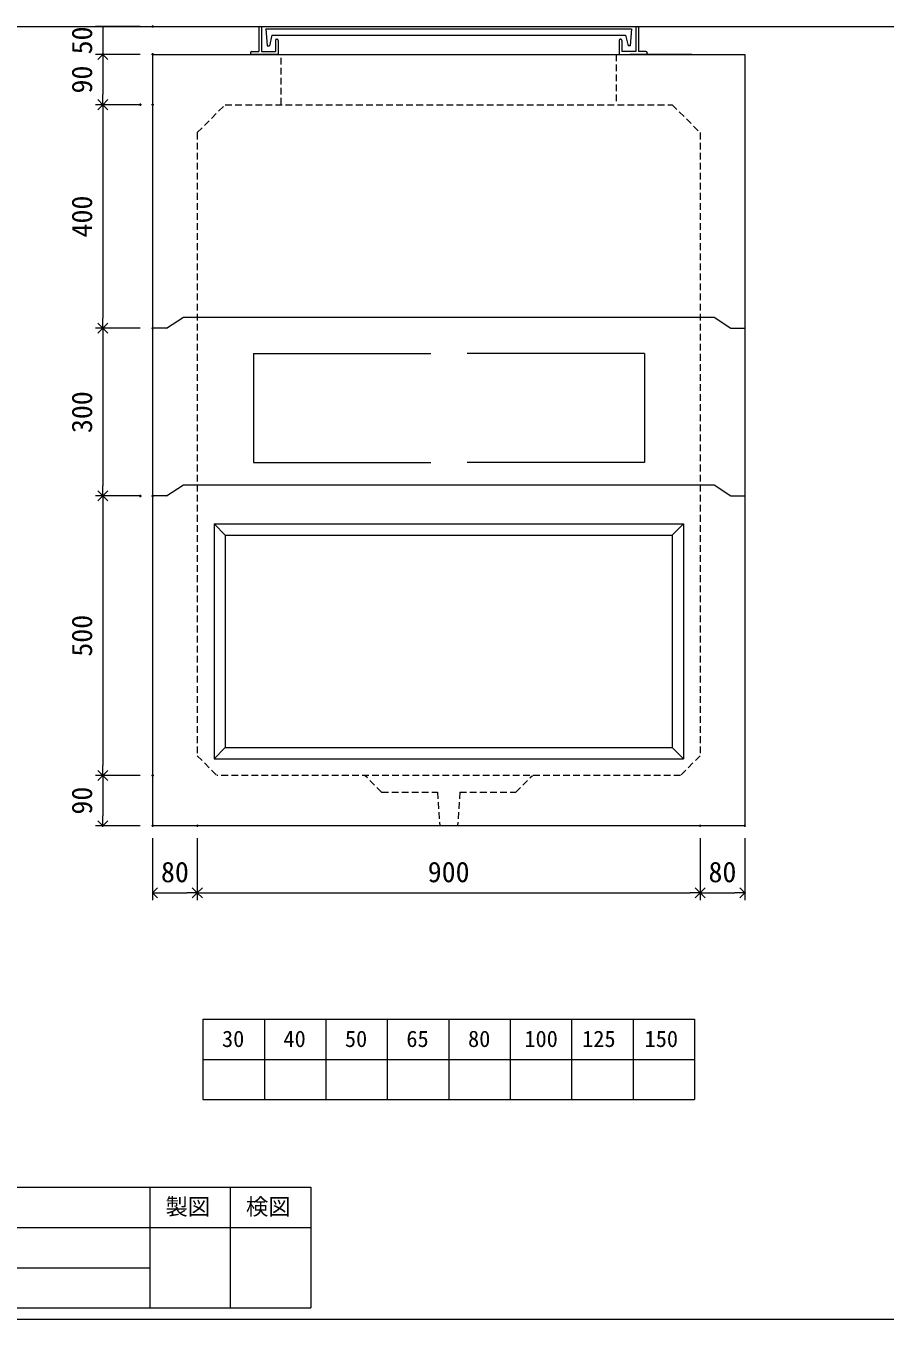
# Model space of a CAD drawing. Units: millimetres, scale not verified. Extents: x -4890 to 18490, y -2366 to 2366.
# Drawn here: x 308 to 1846, y -1909 to 404 of the extents above; entities that cross this region are included whole.
import ezdxf
from ezdxf.enums import TextEntityAlignment as Align

# ---------------------------------------------------------------- set-up
doc = ezdxf.new("R2010")
doc.units = ezdxf.units.MM
doc.header["$LTSCALE"] = 10
doc.header["$PDMODE"] = 32
doc.header["$PDSIZE"] = 2
doc.linetypes.add('DASHED1', pattern=[1.8, 1.2, -0.6])
doc.linetypes.add('USER2', pattern=[50.8, 31.75, -6.35, 6.35, -6.35])
doc.layers.add('0-1_Defpoints', color=7, linetype='Continuous')
for name, color, linetype, lineweight in [('0-2_waku', 7, 'Continuous', 18), ('0-3_gaikei', 7, 'Continuous', 18), ('0-4_kakure', 7, 'DASHED1', 5), ('0-5_sunpou', 7, 'Continuous', 5), ('0-9_uchigawa', 6, 'Continuous', 18), ('0-B_futa', 3, 'Continuous', 18), ('0-C_GL', 4, 'Continuous', 18), ('0-E_文字１', 7, 'Continuous', 18), ('1-3_uchigawa2', 6, 'USER2', 18)]:
    doc.layers.add(name, color=color, linetype=linetype, lineweight=lineweight)
doc.styles.add('ＭＳ ゴシック', font='')
doc.styles.get('ＭＳ ゴシック').set_extended_font_data('MS Gothic')

# ---------------------------------------------------------------- blocks, each defined once
blk = doc.blocks.new('_Open90')
at = {"layer": '0-5_sunpou'}
blk.add_line((0, 0), (-1, 0), dxfattribs=at)
blk.add_lwpolyline([(-0.5, 0.5), (0, 0), (-0.5, -0.5)], dxfattribs=at)
blk = doc.blocks.new('D100')
at = {"layer": '0-1_Defpoints'}
for p in [(1982.32, 1702.03), (1893, 1202.03), (1982.32, 1202.03)]:
    blk.add_point(p, dxfattribs=at)
at = {"layer": '0-5_sunpou'}
for p, q in [((1960.32, 1702.03), (1880, 1702.03)), ((1893, 1684.03), (1893, 1220.03)), ((1960.32, 1202.03), (1880, 1202.03))]:
    blk.add_line(p, q, dxfattribs=at)
at = {"layer": '0-5_sunpou', "xscale": 18, "yscale": 18}
for p, rotation in [((1893, 1702.03), 90), ((1893, 1202.03), 270)]:
    blk.add_blockref('_Open90', p, dxfattribs=dict(at, rotation=rotation))
at = {"layer": '0-5_sunpou', "style": 'ＭＳ ゴシック'}
blk.add_text('500', height=36.66, rotation=90, dxfattribs=at).set_placement((1885, 1414.53), align=Align.BOTTOM_LEFT)
blk = doc.blocks.new('D101')
at = {"layer": '0-1_Defpoints'}
for p in [(1982.32, 1202.03), (1893, 1112.03), (1982.32, 1112.03)]:
    blk.add_point(p, dxfattribs=at)
at = {"layer": '0-5_sunpou'}
for p, q in [((1960.32, 1202.03), (1880, 1202.03)), ((1893, 1184.03), (1893, 1130.03)), ((1960.32, 1112.03), (1880, 1112.03))]:
    blk.add_line(p, q, dxfattribs=at)
at = {"layer": '0-5_sunpou', "xscale": 18, "yscale": 18}
for p, rotation in [((1893, 1202.03), 90), ((1893, 1112.03), 270)]:
    blk.add_blockref('_Open90', p, dxfattribs=dict(at, rotation=rotation))
at = {"layer": '0-5_sunpou', "style": 'ＭＳ ゴシック'}
blk.add_text('90', height=36.66, rotation=90, dxfattribs=at).set_placement((1885, 1132.03), align=Align.BOTTOM_LEFT)
blk = doc.blocks.new('D102')
at = {"layer": '0-1_Defpoints'}
for p in [(1982.32, 1112.03), (2062.32, 1112.03), (2062.32, 992)]:
    blk.add_point(p, dxfattribs=at)
at = {"layer": '0-5_sunpou'}
for p, q in [((1982.32, 1090.03), (1982.32, 979)), ((2062.32, 1090.03), (2062.32, 979)), ((2000.32, 992), (2044.32, 992))]:
    blk.add_line(p, q, dxfattribs=at)
at = {"layer": '0-5_sunpou', "xscale": 18, "yscale": 18, "rotation": 180}
blk.add_blockref('_Open90', (1982.32, 992), dxfattribs=at)
at = {"layer": '0-5_sunpou', "xscale": 18, "yscale": 18}
blk.add_blockref('_Open90', (2062.32, 992), dxfattribs=at)
at = {"layer": '0-5_sunpou', "style": 'ＭＳ ゴシック'}
blk.add_text('80', height=36.66, dxfattribs=at).set_placement((1997.32, 1000), align=Align.BOTTOM_LEFT)
blk = doc.blocks.new('D103')
at = {"layer": '0-1_Defpoints'}
for p in [(2062.32, 1112.03), (2962.32, 1112.03), (2962.32, 992)]:
    blk.add_point(p, dxfattribs=at)
at = {"layer": '0-5_sunpou'}
for p, q in [((2062.32, 1090.03), (2062.32, 979)), ((2962.32, 1090.03), (2962.32, 979)), ((2080.32, 992), (2944.32, 992))]:
    blk.add_line(p, q, dxfattribs=at)
at = {"layer": '0-5_sunpou', "xscale": 18, "yscale": 18, "rotation": 180}
blk.add_blockref('_Open90', (2062.32, 992), dxfattribs=at)
at = {"layer": '0-5_sunpou', "xscale": 18, "yscale": 18}
blk.add_blockref('_Open90', (2962.32, 992), dxfattribs=at)
at = {"layer": '0-5_sunpou', "style": 'ＭＳ ゴシック'}
blk.add_text('900', height=36.66, dxfattribs=at).set_placement((2474.82, 1000), align=Align.BOTTOM_LEFT)
blk = doc.blocks.new('D104')
at = {"layer": '0-1_Defpoints'}
for p in [(2962.32, 1112.03), (3042.32, 1112.03), (3042.32, 992)]:
    blk.add_point(p, dxfattribs=at)
at = {"layer": '0-5_sunpou'}
for p, q in [((2962.32, 1090.03), (2962.32, 979)), ((3042.32, 1090.03), (3042.32, 979)), ((2980.32, 992), (3024.32, 992))]:
    blk.add_line(p, q, dxfattribs=at)
at = {"layer": '0-5_sunpou', "xscale": 18, "yscale": 18, "rotation": 180}
blk.add_blockref('_Open90', (2962.32, 992), dxfattribs=at)
at = {"layer": '0-5_sunpou', "xscale": 18, "yscale": 18}
blk.add_blockref('_Open90', (3042.32, 992), dxfattribs=at)
at = {"layer": '0-5_sunpou', "style": 'ＭＳ ゴシック'}
blk.add_text('80', height=36.66, dxfattribs=at).set_placement((2977.32, 1000), align=Align.BOTTOM_LEFT)
blk = doc.blocks.new('D105')
at = {"layer": '0-1_Defpoints'}
for p in [(1982.32, 2492.03), (1893, 2402.03), (1982.32, 2402.03)]:
    blk.add_point(p, dxfattribs=at)
at = {"layer": '0-5_sunpou'}
for p, q in [((1960.32, 2492.03), (1880, 2492.03)), ((1893, 2474.03), (1893, 2420.03)), ((1960.32, 2402.03), (1880, 2402.03))]:
    blk.add_line(p, q, dxfattribs=at)
at = {"layer": '0-5_sunpou', "xscale": 18, "yscale": 18}
for p, rotation in [((1893, 2492.03), 90), ((1893, 2402.03), 270)]:
    blk.add_blockref('_Open90', p, dxfattribs=dict(at, rotation=rotation))
at = {"layer": '0-5_sunpou', "style": 'ＭＳ ゴシック'}
blk.add_text('90', height=36.66, rotation=90, dxfattribs=at).set_placement((1885, 2422.03), align=Align.BOTTOM_LEFT)
blk = doc.blocks.new('D106')
at = {"layer": '0-1_Defpoints'}
for p in [(1960.32, 2402.03), (1893, 2002.03), (1982.32, 2002.03)]:
    blk.add_point(p, dxfattribs=at)
at = {"layer": '0-5_sunpou'}
for p, q in [((1938.32, 2402.03), (1880, 2402.03)), ((1893, 2384.03), (1893, 2020.03)), ((1960.32, 2002.03), (1880, 2002.03))]:
    blk.add_line(p, q, dxfattribs=at)
at = {"layer": '0-5_sunpou', "xscale": 18, "yscale": 18}
for p, rotation in [((1893, 2402.03), 90), ((1893, 2002.03), 270)]:
    blk.add_blockref('_Open90', p, dxfattribs=dict(at, rotation=rotation))
at = {"layer": '0-5_sunpou', "style": 'ＭＳ ゴシック'}
blk.add_text('400', height=36.66, rotation=90, dxfattribs=at).set_placement((1885, 2164.53), align=Align.BOTTOM_LEFT)
blk = doc.blocks.new('D107')
at = {"layer": '0-1_Defpoints'}
for p in [(1982.32, 2002.03), (1893, 1702.03), (1960.32, 1702.03)]:
    blk.add_point(p, dxfattribs=at)
at = {"layer": '0-5_sunpou'}
for p, q in [((1960.32, 2002.03), (1880, 2002.03)), ((1893, 1984.03), (1893, 1720.03)), ((1938.32, 1702.03), (1880, 1702.03))]:
    blk.add_line(p, q, dxfattribs=at)
at = {"layer": '0-5_sunpou', "xscale": 18, "yscale": 18}
for p, rotation in [((1893, 2002.03), 90), ((1893, 1702.03), 270)]:
    blk.add_blockref('_Open90', p, dxfattribs=dict(at, rotation=rotation))
at = {"layer": '0-5_sunpou', "style": 'ＭＳ ゴシック'}
blk.add_text('300', height=36.66, rotation=90, dxfattribs=at).set_placement((1885, 1814.53), align=Align.BOTTOM_LEFT)
blk = doc.blocks.new('D89')
at = {"layer": '0-1_Defpoints'}
for p in [(1982.32, 2542.03), (1893, 2492.03), (1982.32, 2492.03)]:
    blk.add_point(p, dxfattribs=at)
at = {"layer": '0-5_sunpou'}
for p, q in [((1960.32, 2542.03), (1880, 2542.03)), ((1893, 2542.03), (1893, 2492.03)), ((1960.32, 2492.03), (1880, 2492.03))]:
    blk.add_line(p, q, dxfattribs=at)
at = {"layer": '0-5_sunpou', "style": 'ＭＳ ゴシック'}
blk.add_text('50', height=36.66, rotation=90, dxfattribs=at).set_placement((1885, 2492.03), align=Align.BOTTOM_LEFT)

msp = doc.modelspace()

# ---------------------------------------------------------------- linework, layer by layer
at = {"layer": '0-2_waku'}
for p, q in [((624.94, -1372.7), (624.94, -1516.7)), ((624.94, -1372.7), (624.94, -1516.7)), ((624.94, -1372.7), (624.94, -1516.7)), ((624.94, -1372.7), (624.94, -1516.7)), ((624.94, -1372.7), (1504.94, -1372.7)), ((734.94, -1372.7), (734.94, -1516.7)), ((844.94, -1372.7), (844.94, -1516.7)), ((844.94, -1372.7), (844.94, -1516.7)), ((954.94, -1372.7), (954.94, -1516.7)), ((1064.94, -1372.7), (1064.94, -1516.7)), ((1174.94, -1372.7), (1174.94, -1516.7)), ((1284.94, -1372.7), (1284.94, -1516.7)), ((1394.94, -1372.7), (1394.94, -1516.7)), ((1504.94, -1372.7), (1504.94, -1516.7)), ((624.94, -1444.7), (1504.94, -1444.7)), ((624.94, -1516.7), (1504.94, -1516.7)), ((-1210.06, -1673.37), (817.94, -1673.37)), ((529.94, -1673.37), (529.94, -1889.37)), ((529.94, -1673.37), (529.94, -1889.37)), ((673.94, -1673.37), (673.94, -1889.37)), ((817.94, -1673.37), (817.94, -1889.37)), ((-1210.06, -1745.37), (817.94, -1745.37)), ((-1210.06, -1817.37), (529.94, -1817.37)), ((-1210.06, -1889.37), (817.94, -1889.37)), ((-1230.06, -1909.37), (4889.94, -1909.37)), ((-1230.06, -1909.37), (4889.94, -1909.37))]:
    msp.add_line(p, q, dxfattribs=at)
at = {"layer": '0-3_gaikei'}
for p, q in [((534.94, 353.3), (1594.94, 353.3)), ((534.94, 353.3), (534.94, -1026.7)), ((629.94, 353.3), (739.94, 353.3)), ((664.94, 353.3), (1464.94, 353.3)), ((1499.94, 353.3), (1389.94, 353.3)), ((1594.94, 353.3), (1594.94, -1026.7)), ((559.94, -136.7), (534.94, -136.7)), ((559.94, -136.7), (589.94, -116.7)), ((589.94, -116.7), (1539.94, -116.7)), ((1539.94, -116.7), (1569.94, -136.7)), ((1569.94, -136.7), (1594.94, -136.7)), ((559.94, -436.7), (534.94, -436.7)), ((559.94, -436.7), (589.94, -416.7)), ((589.94, -416.7), (1539.94, -416.7)), ((1539.94, -416.7), (1569.94, -436.7)), ((1569.94, -436.7), (1594.94, -436.7)), ((1594.94, -1026.7), (534.94, -1026.7))]:
    msp.add_line(p, q, dxfattribs=at)
at = {"layer": '0-4_kakure'}
for p, q in [((764.94, 263.3), (764.94, 353.3)), ((1364.94, 353.3), (1364.94, 263.3)), ((614.94, 213.3), (664.94, 263.3)), ((664.94, 263.3), (1464.94, 263.3)), ((1464.94, 263.3), (1514.94, 213.3)), ((614.94, 213.3), (614.94, -416.7)), ((1514.94, 213.3), (1514.94, -416.7)), ((614.94, -416.7), (614.94, -901.7)), ((1514.94, -416.7), (1514.94, -901.7)), ((614.94, -901.7), (649.94, -936.7)), ((1514.94, -901.7), (1479.94, -936.7)), ((1479.94, -936.7), (649.94, -936.7)), ((944.94, -966.7), (914.94, -936.7)), ((1184.94, -966.7), (1214.94, -936.7)), ((944.94, -966.7), (1044.94, -966.7)), ((1044.94, -966.7), (1048.94, -1026.7)), ((1084.94, -966.7), (1080.94, -1026.7)), ((1084.94, -966.7), (1184.94, -966.7))]:
    msp.add_line(p, q, dxfattribs=at)
at = {"layer": '0-9_uchigawa'}
for p, q in [((644.94, -486.7), (644.94, -906.7)), ((644.94, -486.7), (1064.94, -486.7)), ((644.94, -486.7), (664.94, -506.7)), ((664.94, -506.7), (664.94, -886.7)), ((664.94, -506.7), (1064.94, -506.7)), ((664.94, -506.7), (1064.94, -506.7)), ((1064.94, -486.7), (1484.94, -486.7)), ((1064.94, -486.7), (1484.94, -486.7)), ((1064.94, -506.7), (1464.94, -506.7)), ((1484.94, -486.7), (1464.94, -506.7)), ((1464.94, -506.7), (1464.94, -886.7)), ((1484.94, -486.7), (1484.94, -906.7)), ((664.94, -886.7), (644.94, -906.7)), ((664.94, -886.7), (1064.94, -886.7)), ((1064.94, -886.7), (1464.94, -886.7)), ((1464.94, -886.7), (1484.94, -906.7)), ((644.94, -906.7), (1064.94, -906.7)), ((1064.94, -906.7), (1484.94, -906.7))]:
    msp.add_line(p, q, dxfattribs=at)
at = {"layer": '0-B_futa'}
for p, q in [((724.94, 401.3), (724.94, 358.3)), ((726.94, 403.3), (729.94, 403.3)), ((729.94, 403.3), (729.94, 358.3)), ((737.75, 398.8), (1392.08, 398.8)), ((737.75, 398.8), (740.24, 368.8)), ((1392.08, 398.8), (1389.83, 368.8)), ((1399.94, 403.3), (1399.94, 358.3)), ((1399.94, 403.3), (1402.94, 403.3)), ((1404.94, 401.3), (1404.94, 358.3)), ((748.27, 387.8), (743.95, 368.8)), ((748.27, 387.8), (1381.61, 387.8)), ((754.94, 378.3), (754.94, 358.3)), ((756.94, 380.3), (757.94, 380.3)), ((759.94, 378.3), (759.94, 353.3)), ((1369.94, 378.3), (1369.94, 353.3)), ((1372.94, 380.3), (1371.94, 380.3)), ((1374.94, 378.3), (1374.94, 358.3)), ((1381.61, 387.8), (1385.93, 368.8)), ((709.94, 356.3), (709.94, 355.3)), ((711.94, 358.3), (724.94, 358.3)), ((759.94, 353.3), (711.94, 353.3)), ((729.94, 358.3), (754.94, 358.3)), ((740.24, 368.8), (743.95, 368.8)), ((1369.94, 353.3), (1417.94, 353.3)), ((1399.94, 358.3), (1374.94, 358.3)), ((1389.83, 368.8), (1385.93, 368.8)), ((1417.94, 358.3), (1404.94, 358.3)), ((1419.94, 356.3), (1419.94, 355.3))]:
    msp.add_line(p, q, dxfattribs=at)
for centre, start, end in [((726.94, 401.3), 90, 180), ((1402.94, 401.3), 0, 90), ((756.94, 378.3), 90, 180), ((757.94, 378.3), 0, 90), ((1371.94, 378.3), 90, 180), ((1372.94, 378.3), 0, 90), ((711.94, 356.3), 90, 180), ((711.94, 355.3), 180, 270), ((1417.94, 356.3), 0, 90), ((1417.94, 355.3), 270, 0)]:
    msp.add_arc(centre, 2, start, end, dxfattribs=at)
at = {"layer": '0-C_GL'}
msp.add_line((-1230.06, 403.3), (4889.94, 403.3), dxfattribs=at)
at = {"layer": '1-3_uchigawa2'}
for p, q in [((715.67, -181.71), (1065.67, -181.71)), ((715.67, -181.71), (715.67, -376.7)), ((1415.67, -181.71), (1065.67, -181.71)), ((1415.67, -181.71), (1415.67, -376.7)), ((715.67, -376.7), (1064.94, -376.7)), ((1415.67, -376.7), (1066.4, -376.7))]:
    msp.add_line(p, q, dxfattribs=at)

# ---------------------------------------------------------------- block references
at = {"layer": '0-5_sunpou'}
for name in ['D89', 'D105', 'D106', 'D107', 'D100', 'D101', 'D102', 'D103', 'D104']:
    msp.add_blockref(name, (-1447.37, -2138.73), dxfattribs=at)

# ---------------------------------------------------------------- texts
at = {"layer": '0-E_文字１', "style": 'ＭＳ ゴシック'}
for s, p in [('30', (659.14, -1431.34)), ('40', (769.14, -1431.34)), ('50', (879.14, -1431.34)), ('65', (989.14, -1431.34)), ('80', (1099.55, -1431.34)), ('100', (1200.42, -1431.34)), ('125', (1303.81, -1431.34)), ('150', (1415.57, -1431.34)), ('製図', (558, -1731.62)), ('検図', (702, -1731.62))]:
    msp.add_text(s, height=29.33, dxfattribs=at).set_placement(p, align=Align.BOTTOM_LEFT)

doc.saveas('drawing.dxf')
